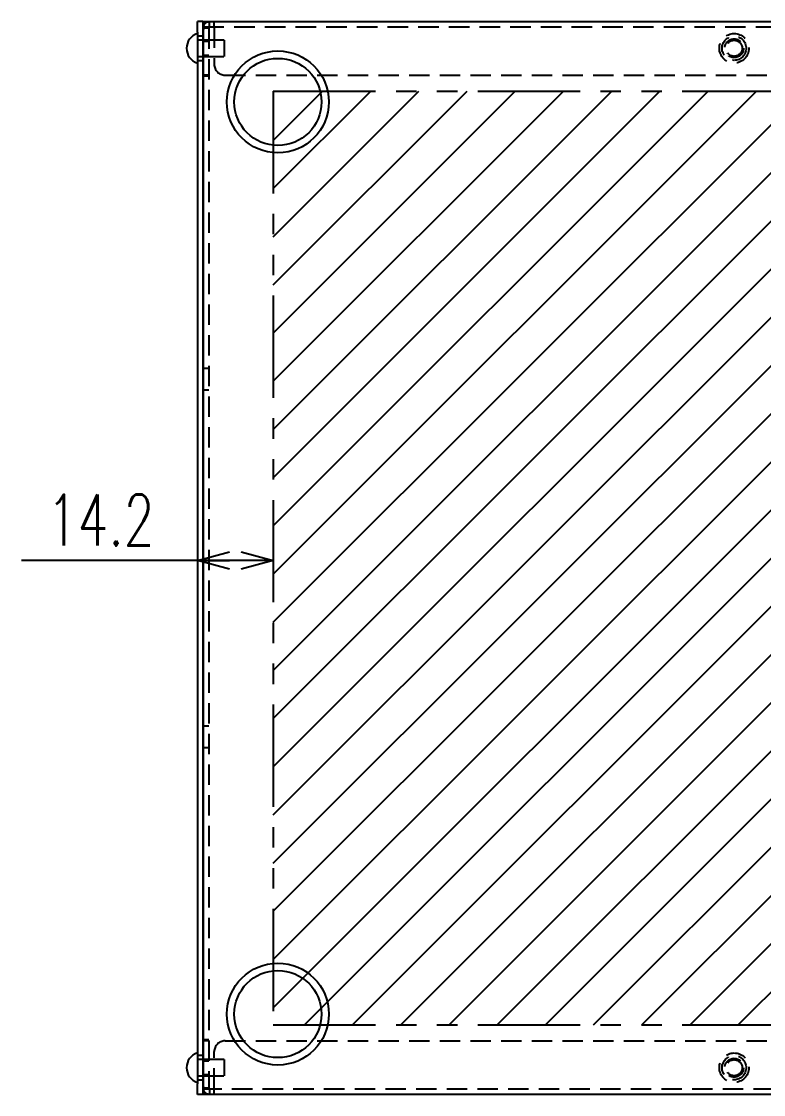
# Model space of a CAD drawing. Extents: x 95 to 340, y 40 to 279.
# Drawn here: x 100.2 to 146.3, y 47.5 to 114.2 of the extents above; entities that cross this region are included whole.
import ezdxf

# ---------------------------------------------------------------- set-up
doc = ezdxf.new("R2010")
doc.units = 0
doc.linetypes.add('HIDDEN', pattern=[1.905, 1.27, -0.635])
doc.linetypes.add('PHANTOM', pattern=[12.7, 6.35, -1.27, 1.27, -1.27, 1.27, -1.27])
doc.layers.get('0').update_dxf_attribs({"linetype": 'CONTINUOUS'})
doc.layers.add('記入事項', color=7, linetype='CONTINUOUS')
doc.styles.add('SLDTEXTSTYLE0', font='TXT', dxfattribs={"width": 0.7, "bigfont": 'bigfont'})
doc.dimstyles.get("Standard").update_dxf_attribs({"dimtxt": 2.5, "dimasz": 2.5, "dimexe": 1.25, "dimexo": 0.625, "dimtad": 1, "dimcen": 2.5, "dimazin": 3, "dimtfac": 1, "dimtmove": 0, "dimatfit": 3})

# ---------------------------------------------------------------- blocks, each defined once
blk = doc.blocks.new('*X39')
at = {"color": 0}
for p, q in [((115.808, 52.946), (172.745, 109.883)), ((115.808, 55.94), (169.752, 109.883)), ((115.808, 58.933), (166.758, 109.883)), ((115.808, 61.926), (163.765, 109.883)), ((115.808, 64.92), (160.771, 109.883)), ((115.808, 67.913), (157.778, 109.883)), ((115.808, 70.907), (154.785, 109.883)), ((115.808, 73.9), (151.791, 109.883)), ((115.808, 76.894), (148.798, 109.883)), ((115.808, 79.887), (145.804, 109.883)), ((115.808, 82.88), (142.811, 109.883)), ((115.808, 85.874), (139.817, 109.883)), ((115.808, 88.867), (136.824, 109.883)), ((115.808, 91.861), (133.831, 109.883)), ((115.808, 94.854), (130.837, 109.883)), ((115.808, 97.848), (127.844, 109.883)), ((115.808, 100.841), (124.85, 109.883)), ((115.808, 103.834), (121.857, 109.883)), ((115.808, 106.828), (118.864, 109.883)), ((115.808, 109.821), (115.87, 109.883)), ((117.738, 51.883), (173.041, 107.186)), ((120.732, 51.883), (173.041, 104.193)), ((123.725, 51.883), (173.041, 101.199)), ((126.719, 51.883), (173.041, 98.206)), ((129.712, 51.883), (173.041, 95.212)), ((132.706, 51.883), (173.041, 92.219)), ((135.699, 51.883), (173.041, 89.226)), ((138.692, 51.883), (173.041, 86.232)), ((141.686, 51.883), (173.041, 83.239)), ((144.679, 51.883), (173.041, 80.245)), ((147.673, 51.883), (173.041, 77.252)), ((150.666, 51.883), (173.041, 74.259)), ((153.66, 51.883), (173.041, 71.265)), ((156.653, 51.883), (173.041, 68.272)), ((159.646, 51.883), (173.041, 65.278)), ((162.64, 51.883), (173.041, 62.285)), ((165.633, 51.883), (173.041, 59.291)), ((168.627, 51.883), (173.041, 56.298)), ((171.62, 51.883), (173.041, 53.305))]:
    blk.add_line(p, q, dxfattribs=at)
blk = doc.blocks.new('_OPEN30')
at = {"color": 0, "linetype": 'BYBLOCK'}
for p, q in [((-1, 0.267949), (0, 0)), ((0, 0), (-1, -0.267949)), ((0, 0), (-1, 0))]:
    blk.add_line(p, q, dxfattribs=at)
blk = doc.blocks.new('*U43')
at = {"layer": '記入事項', "style": 'SLDTEXTSTYLE0', "width": 0.7}
blk.add_text('14.2', height=3.175, dxfattribs=at).set_placement((101.755, 81.65))
blk = doc.blocks.new('*D20')
at = {"layer": '記入事項'}
for p, q in [((111.091, 80.732), (100.168, 80.732)), ((115.808, 80.732), (111.091, 80.732))]:
    blk.add_line(p, q, dxfattribs=at)
blk.add_blockref('*U43', (0, 0))
at = {"layer": '記入事項', "xscale": 2, "yscale": 2, "rotation": 180}
blk.add_blockref('_OPEN30', (111.091, 80.732, 0.033), dxfattribs=at)
at = {"layer": '記入事項', "xscale": 2, "yscale": 2}
blk.add_blockref('_OPEN30', (115.808, 80.732, 0.033), dxfattribs=at)

msp = doc.modelspace()

# ---------------------------------------------------------------- linework, layer by layer
at = {"color": 7, "linetype": 'CONTINUOUS'}
for p, q in [((111.425, 114.217), (111.091, 114.217)), ((111.091, 113.55), (111.091, 114.217)), ((111.425, 114.217), (111.425, 113.55)), ((111.425, 114.217), (111.458, 114.217)), ((111.458, 114.217), (111.475, 114.217)), ((111.475, 114.217), (177.375, 114.217)), ((111.475, 114.217), (111.475, 113.85)), ((111.091, 113.55), (111.091, 48.217)), ((111.425, 113.55), (111.425, 48.217)), ((111.475, 113.813), (111.475, 113.85)), ((111.741, 113.813), (111.475, 113.813)), ((111.475, 113.779), (111.475, 113.813)), ((111.475, 47.987), (111.475, 113.779)), ((111.841, 113.813), (111.741, 113.813)), ((111.475, 113.05), (111.425, 113.05)), ((111.425, 112.05), (111.475, 112.05)), ((111.475, 49.717), (111.425, 49.717)), ((111.425, 48.717), (111.475, 48.717)), ((111.091, 47.55), (111.091, 48.217)), ((111.425, 48.217), (111.425, 47.55)), ((111.425, 47.55), (111.091, 47.55)), ((111.458, 47.55), (111.425, 47.55)), ((111.475, 47.55), (111.458, 47.55)), ((111.475, 47.987), (111.475, 47.954)), ((111.475, 47.917), (111.475, 47.954)), ((111.741, 47.954), (111.475, 47.954)), ((111.475, 47.917), (111.475, 47.55)), ((177.375, 47.55), (111.475, 47.55)), ((111.841, 47.954), (111.741, 47.954))]:
    msp.add_line(p, q, dxfattribs=at)
at = {"color": 7, "linetype": 'HIDDEN'}
for p, q in [((111.841, 113.883), (111.841, 114.217)), ((112.141, 113.883), (112.141, 114.217)), ((111.475, 113.883), (177.375, 113.883)), ((111.808, 113.779), (111.808, 113.85)), ((111.808, 113.779), (111.808, 47.987)), ((112.141, 113.85), (112.141, 113.883)), ((112.141, 113.85), (112.141, 111.55)), ((111.425, 113.3), (111.091, 113.3)), ((111.425, 113.05), (111.091, 113.05)), ((112.758, 113.05), (111.475, 113.05)), ((111.808, 112.967), (111.475, 112.967)), ((112.758, 113.05), (112.758, 112.803)), ((112.758, 112.803), (112.758, 112.05)), ((111.091, 112.05), (111.425, 112.05)), ((111.475, 112.133), (111.808, 112.133)), ((111.475, 112.05), (112.758, 112.05)), ((111.091, 111.8), (111.425, 111.8)), ((111.808, 110.883), (111.475, 110.883)), ((111.808, 110.813), (111.475, 110.813)), ((112.808, 110.883), (176.041, 110.883)), ((111.808, 92.661), (111.475, 92.661)), ((111.475, 91.328), (111.808, 91.328)), ((111.808, 70.439), (111.475, 70.439)), ((111.475, 69.105), (111.808, 69.105)), ((111.808, 50.954), (111.475, 50.954)), ((111.808, 50.883), (111.475, 50.883)), ((112.808, 50.883), (176.041, 50.883)), ((112.141, 47.917), (112.141, 50.217)), ((111.425, 49.967), (111.091, 49.967)), ((111.425, 49.717), (111.091, 49.717)), ((112.758, 49.717), (111.475, 49.717)), ((111.808, 49.633), (111.475, 49.633)), ((112.758, 49.717), (112.758, 49.217)), ((111.091, 48.717), (111.425, 48.717)), ((111.475, 48.8), (111.808, 48.8)), ((111.475, 48.717), (112.758, 48.717)), ((112.758, 49.217), (112.758, 48.717)), ((111.091, 48.467), (111.425, 48.467)), ((177.375, 47.883), (111.475, 47.883)), ((111.808, 47.987), (111.808, 47.917)), ((111.841, 47.883), (111.841, 47.55)), ((112.141, 47.883), (112.141, 47.917)), ((112.141, 47.55), (112.141, 47.883))]:
    msp.add_line(p, q, dxfattribs=at)
at = {"color": 7}
for points in [[(111.475, 113.85, 0), (111.475, 113.853, 0), (111.475, 113.855, 0), (111.476, 113.858, 0), (111.476, 113.86, 0), (111.476, 113.863, 0), (111.476, 113.865, 0), (111.477, 113.868, 0), (111.477, 113.871, 0), (111.477, 113.873, 0), (111.478, 113.876, 0), (111.478, 113.878, 0), (111.478, 113.881, 0), (111.479, 113.883, 0), (111.479, 113.886, 0), (111.479, 113.889, 0), (111.48, 113.891, 0), (111.48, 113.894, 0), (111.48, 113.896, 0), (111.481, 113.899, 0), (111.481, 113.901, 0), (111.482, 113.904, 0), (111.482, 113.907, 0), (111.482, 113.909, 0), (111.483, 113.912, 0), (111.483, 113.914, 0), (111.484, 113.917, 0), (111.484, 113.919, 0), (111.484, 113.922, 0), (111.485, 113.924, 0), (111.485, 113.927, 0), (111.486, 113.929, 0), (111.486, 113.932, 0), (111.487, 113.934, 0), (111.487, 113.937, 0), (111.488, 113.939, 0), (111.488, 113.942, 0), (111.489, 113.944, 0), (111.49, 113.947, 0), (111.49, 113.949, 0), (111.491, 113.952, 0), (111.491, 113.954, 0), (111.492, 113.957, 0), (111.493, 113.959, 0), (111.493, 113.962, 0), (111.494, 113.964, 0), (111.495, 113.967, 0), (111.495, 113.969, 0), (111.496, 113.972, 0), (111.497, 113.974, 0), (111.498, 113.976, 0), (111.499, 113.979, 0), (111.499, 113.981, 0), (111.5, 113.984, 0), (111.501, 113.986, 0), (111.502, 113.988, 0), (111.503, 113.991, 0), (111.504, 113.993, 0), (111.505, 113.996, 0), (111.506, 113.998, 0), (111.507, 114, 0), (111.508, 114.003, 0), (111.509, 114.005, 0), (111.51, 114.007, 0), (111.511, 114.01, 0), (111.512, 114.012, 0), (111.513, 114.014, 0), (111.514, 114.017, 0), (111.515, 114.019, 0), (111.516, 114.021, 0), (111.518, 114.023, 0), (111.519, 114.026, 0), (111.52, 114.028, 0), (111.521, 114.03, 0), (111.523, 114.032, 0), (111.524, 114.035, 0), (111.525, 114.037, 0), (111.527, 114.039, 0), (111.528, 114.041, 0), (111.529, 114.043, 0), (111.531, 114.046, 0), (111.532, 114.048, 0), (111.533, 114.05, 0), (111.535, 114.052, 0), (111.536, 114.054, 0), (111.538, 114.056, 0), (111.539, 114.059, 0), (111.541, 114.061, 0), (111.542, 114.063, 0), (111.544, 114.065, 0), (111.545, 114.067, 0), (111.547, 114.069, 0), (111.549, 114.071, 0), (111.55, 114.073, 0), (111.552, 114.075, 0), (111.553, 114.077, 0), (111.555, 114.079, 0), (111.557, 114.081, 0), (111.558, 114.083, 0), (111.56, 114.085, 0), (111.562, 114.087, 0), (111.563, 114.089, 0), (111.565, 114.091, 0), (111.567, 114.093, 0), (111.569, 114.095, 0), (111.57, 114.097, 0), (111.572, 114.099, 0), (111.574, 114.101, 0), (111.576, 114.103, 0), (111.577, 114.105, 0), (111.579, 114.106, 0), (111.581, 114.108, 0), (111.583, 114.11, 0), (111.585, 114.112, 0), (111.587, 114.114, 0), (111.589, 114.116, 0), (111.591, 114.117, 0), (111.592, 114.119, 0), (111.594, 114.121, 0), (111.596, 114.123, 0), (111.598, 114.124, 0), (111.6, 114.126, 0), (111.602, 114.128, 0), (111.604, 114.13, 0), (111.606, 114.131, 0), (111.608, 114.133, 0), (111.61, 114.135, 0), (111.612, 114.136, 0), (111.614, 114.138, 0), (111.616, 114.14, 0), (111.618, 114.141, 0), (111.62, 114.143, 0), (111.622, 114.144, 0), (111.624, 114.146, 0), (111.626, 114.147, 0), (111.629, 114.149, 0), (111.631, 114.151, 0), (111.633, 114.152, 0), (111.635, 114.153, 0), (111.637, 114.155, 0), (111.639, 114.156, 0), (111.641, 114.158, 0), (111.644, 114.159, 0), (111.646, 114.161, 0), (111.648, 114.162, 0), (111.65, 114.163, 0), (111.652, 114.165, 0), (111.654, 114.166, 0), (111.657, 114.167, 0), (111.659, 114.169, 0), (111.661, 114.17, 0), (111.663, 114.171, 0), (111.666, 114.172, 0), (111.668, 114.174, 0), (111.67, 114.175, 0), (111.672, 114.176, 0), (111.675, 114.177, 0), (111.677, 114.178, 0), (111.679, 114.179, 0), (111.682, 114.18, 0), (111.684, 114.182, 0), (111.686, 114.183, 0), (111.689, 114.184, 0), (111.691, 114.185, 0), (111.693, 114.186, 0), (111.696, 114.187, 0), (111.698, 114.188, 0), (111.7, 114.188, 0), (111.703, 114.189, 0), (111.705, 114.19, 0), (111.708, 114.191, 0), (111.71, 114.192, 0), (111.712, 114.193, 0), (111.715, 114.194, 0), (111.717, 114.194, 0), (111.72, 114.195, 0), (111.722, 114.196, 0), (111.725, 114.197, 0), (111.727, 114.197, 0), (111.729, 114.198, 0), (111.732, 114.199, 0), (111.734, 114.199, 0), (111.737, 114.2, 0), (111.739, 114.201, 0), (111.742, 114.201, 0), (111.744, 114.202, 0), (111.747, 114.202, 0), (111.749, 114.203, 0), (111.752, 114.203, 0), (111.754, 114.204, 0), (111.757, 114.204, 0), (111.759, 114.205, 0), (111.762, 114.205, 0), (111.764, 114.206, 0), (111.767, 114.206, 0), (111.769, 114.207, 0), (111.772, 114.207, 0), (111.775, 114.208, 0), (111.777, 114.208, 0), (111.78, 114.209, 0), (111.782, 114.209, 0), (111.785, 114.209, 0), (111.787, 114.21, 0), (111.79, 114.21, 0), (111.792, 114.211, 0), (111.795, 114.211, 0), (111.798, 114.211, 0), (111.8, 114.212, 0), (111.803, 114.212, 0), (111.805, 114.212, 0), (111.808, 114.213, 0), (111.81, 114.213, 0), (111.813, 114.213, 0), (111.816, 114.214, 0), (111.818, 114.214, 0), (111.821, 114.214, 0), (111.823, 114.215, 0), (111.826, 114.215, 0), (111.828, 114.215, 0), (111.831, 114.215, 0), (111.834, 114.216, 0), (111.836, 114.216, 0), (111.839, 114.216, 0), (111.841, 114.217, 0)], [(111.841, 113.813, 0), (111.839, 113.812, 0), (111.836, 113.812, 0), (111.834, 113.812, 0), (111.831, 113.812, 0), (111.828, 113.812, 0), (111.826, 113.812, 0), (111.823, 113.812, 0), (111.821, 113.811, 0), (111.818, 113.811, 0), (111.816, 113.811, 0), (111.813, 113.811, 0), (111.81, 113.811, 0), (111.808, 113.811, 0), (111.805, 113.81, 0), (111.803, 113.81, 0), (111.8, 113.81, 0), (111.798, 113.81, 0), (111.795, 113.81, 0), (111.792, 113.81, 0), (111.79, 113.81, 0), (111.787, 113.809, 0), (111.785, 113.809, 0), (111.782, 113.809, 0), (111.78, 113.809, 0), (111.777, 113.809, 0), (111.775, 113.809, 0), (111.772, 113.809, 0), (111.769, 113.808, 0), (111.767, 113.808, 0), (111.764, 113.808, 0), (111.762, 113.808, 0), (111.759, 113.808, 0), (111.757, 113.808, 0), (111.754, 113.807, 0), (111.752, 113.807, 0), (111.749, 113.807, 0), (111.747, 113.807, 0), (111.744, 113.807, 0), (111.742, 113.807, 0), (111.739, 113.807, 0), (111.737, 113.806, 0), (111.734, 113.806, 0), (111.732, 113.806, 0), (111.729, 113.806, 0), (111.727, 113.806, 0), (111.725, 113.806, 0), (111.722, 113.806, 0), (111.72, 113.805, 0), (111.717, 113.805, 0), (111.715, 113.805, 0), (111.712, 113.805, 0), (111.71, 113.805, 0), (111.708, 113.805, 0), (111.705, 113.804, 0), (111.703, 113.804, 0), (111.7, 113.804, 0), (111.698, 113.804, 0), (111.696, 113.804, 0), (111.693, 113.804, 0), (111.691, 113.804, 0), (111.689, 113.803, 0), (111.686, 113.803, 0), (111.684, 113.803, 0), (111.682, 113.803, 0), (111.679, 113.803, 0), (111.677, 113.803, 0), (111.675, 113.803, 0), (111.672, 113.802, 0), (111.67, 113.802, 0), (111.668, 113.802, 0), (111.666, 113.802, 0), (111.663, 113.802, 0), (111.661, 113.802, 0), (111.659, 113.801, 0), (111.657, 113.801, 0), (111.654, 113.801, 0), (111.652, 113.801, 0), (111.65, 113.801, 0), (111.648, 113.801, 0), (111.646, 113.801, 0), (111.644, 113.8, 0), (111.641, 113.8, 0), (111.639, 113.8, 0), (111.637, 113.8, 0), (111.635, 113.8, 0), (111.633, 113.8, 0), (111.631, 113.8, 0), (111.629, 113.799, 0), (111.626, 113.799, 0), (111.624, 113.799, 0), (111.622, 113.799, 0), (111.62, 113.799, 0), (111.618, 113.799, 0), (111.616, 113.799, 0), (111.614, 113.798, 0), (111.612, 113.798, 0), (111.61, 113.798, 0), (111.608, 113.798, 0), (111.606, 113.798, 0), (111.604, 113.798, 0), (111.602, 113.797, 0), (111.6, 113.797, 0), (111.598, 113.797, 0), (111.596, 113.797, 0), (111.594, 113.797, 0), (111.592, 113.797, 0), (111.591, 113.797, 0), (111.589, 113.796, 0), (111.587, 113.796, 0), (111.585, 113.796, 0), (111.583, 113.796, 0), (111.581, 113.796, 0), (111.579, 113.796, 0), (111.577, 113.796, 0), (111.576, 113.795, 0), (111.574, 113.795, 0), (111.572, 113.795, 0), (111.57, 113.795, 0), (111.569, 113.795, 0), (111.567, 113.795, 0), (111.565, 113.794, 0), (111.563, 113.794, 0), (111.562, 113.794, 0), (111.56, 113.794, 0), (111.558, 113.794, 0), (111.557, 113.794, 0), (111.555, 113.794, 0), (111.553, 113.793, 0), (111.552, 113.793, 0), (111.55, 113.793, 0), (111.549, 113.793, 0), (111.547, 113.793, 0), (111.545, 113.793, 0), (111.544, 113.793, 0), (111.542, 113.792, 0), (111.541, 113.792, 0), (111.539, 113.792, 0), (111.538, 113.792, 0), (111.536, 113.792, 0), (111.535, 113.792, 0), (111.533, 113.791, 0), (111.532, 113.791, 0), (111.531, 113.791, 0), (111.529, 113.791, 0), (111.528, 113.791, 0), (111.527, 113.791, 0), (111.525, 113.791, 0), (111.524, 113.79, 0), (111.523, 113.79, 0), (111.521, 113.79, 0), (111.52, 113.79, 0), (111.519, 113.79, 0), (111.518, 113.79, 0), (111.516, 113.79, 0), (111.515, 113.789, 0), (111.514, 113.789, 0), (111.513, 113.789, 0), (111.512, 113.789, 0), (111.511, 113.789, 0), (111.51, 113.789, 0), (111.509, 113.788, 0), (111.508, 113.788, 0), (111.507, 113.788, 0), (111.506, 113.788, 0), (111.505, 113.788, 0), (111.504, 113.788, 0), (111.503, 113.788, 0), (111.502, 113.787, 0), (111.501, 113.787, 0), (111.5, 113.787, 0), (111.499, 113.787, 0), (111.499, 113.787, 0), (111.498, 113.787, 0), (111.497, 113.787, 0), (111.496, 113.786, 0), (111.495, 113.786, 0), (111.495, 113.786, 0), (111.494, 113.786, 0), (111.493, 113.786, 0), (111.493, 113.786, 0), (111.492, 113.786, 0), (111.491, 113.785, 0), (111.491, 113.785, 0), (111.49, 113.785, 0), (111.49, 113.785, 0), (111.489, 113.785, 0), (111.488, 113.785, 0), (111.488, 113.784, 0), (111.487, 113.784, 0), (111.487, 113.784, 0), (111.486, 113.784, 0), (111.486, 113.784, 0), (111.485, 113.784, 0), (111.485, 113.784, 0), (111.484, 113.783, 0), (111.484, 113.783, 0), (111.484, 113.783, 0), (111.483, 113.783, 0), (111.483, 113.783, 0), (111.482, 113.783, 0), (111.482, 113.783, 0), (111.482, 113.782, 0), (111.481, 113.782, 0), (111.481, 113.782, 0), (111.48, 113.782, 0), (111.48, 113.782, 0), (111.48, 113.782, 0), (111.479, 113.781, 0), (111.479, 113.781, 0), (111.479, 113.781, 0), (111.478, 113.781, 0), (111.478, 113.781, 0), (111.478, 113.781, 0), (111.477, 113.781, 0), (111.477, 113.78, 0), (111.477, 113.78, 0), (111.476, 113.78, 0), (111.476, 113.78, 0), (111.476, 113.78, 0), (111.476, 113.78, 0), (111.475, 113.78, 0), (111.475, 113.779, 0), (111.475, 113.779, 0)], [(111.808, 113.85, 0), (111.808, 113.85, 0), (111.808, 113.85, 0), (111.808, 113.851, 0), (111.808, 113.851, 0), (111.808, 113.851, 0), (111.808, 113.851, 0), (111.808, 113.852, 0), (111.808, 113.852, 0), (111.808, 113.852, 0), (111.808, 113.852, 0), (111.808, 113.853, 0), (111.808, 113.853, 0), (111.808, 113.853, 0), (111.808, 113.853, 0), (111.808, 113.853, 0), (111.808, 113.854, 0), (111.809, 113.854, 0), (111.809, 113.854, 0), (111.809, 113.854, 0), (111.809, 113.855, 0), (111.809, 113.855, 0), (111.809, 113.855, 0), (111.809, 113.855, 0), (111.809, 113.856, 0), (111.809, 113.856, 0), (111.809, 113.856, 0), (111.809, 113.856, 0), (111.809, 113.856, 0), (111.809, 113.857, 0), (111.809, 113.857, 0), (111.809, 113.857, 0), (111.809, 113.857, 0), (111.809, 113.858, 0), (111.809, 113.858, 0), (111.809, 113.858, 0), (111.809, 113.858, 0), (111.809, 113.859, 0), (111.809, 113.859, 0), (111.809, 113.859, 0), (111.809, 113.859, 0), (111.81, 113.859, 0), (111.81, 113.86, 0), (111.81, 113.86, 0), (111.81, 113.86, 0), (111.81, 113.86, 0), (111.81, 113.861, 0), (111.81, 113.861, 0), (111.81, 113.861, 0), (111.81, 113.861, 0), (111.81, 113.861, 0), (111.81, 113.862, 0), (111.81, 113.862, 0), (111.81, 113.862, 0), (111.81, 113.862, 0), (111.81, 113.863, 0), (111.811, 113.863, 0), (111.811, 113.863, 0), (111.811, 113.863, 0), (111.811, 113.863, 0), (111.811, 113.864, 0), (111.811, 113.864, 0), (111.811, 113.864, 0), (111.811, 113.864, 0), (111.811, 113.864, 0), (111.811, 113.865, 0), (111.812, 113.865, 0), (111.812, 113.865, 0), (111.812, 113.865, 0), (111.812, 113.865, 0), (111.812, 113.866, 0), (111.812, 113.866, 0), (111.812, 113.866, 0), (111.812, 113.866, 0), (111.812, 113.867, 0), (111.812, 113.867, 0), (111.813, 113.867, 0), (111.813, 113.867, 0), (111.813, 113.867, 0), (111.813, 113.868, 0), (111.813, 113.868, 0), (111.813, 113.868, 0), (111.813, 113.868, 0), (111.813, 113.868, 0), (111.814, 113.869, 0), (111.814, 113.869, 0), (111.814, 113.869, 0), (111.814, 113.869, 0), (111.814, 113.869, 0), (111.814, 113.869, 0), (111.814, 113.87, 0), (111.815, 113.87, 0), (111.815, 113.87, 0), (111.815, 113.87, 0), (111.815, 113.87, 0), (111.815, 113.871, 0), (111.815, 113.871, 0), (111.815, 113.871, 0), (111.816, 113.871, 0), (111.816, 113.871, 0), (111.816, 113.872, 0), (111.816, 113.872, 0), (111.816, 113.872, 0), (111.816, 113.872, 0), (111.817, 113.872, 0), (111.817, 113.872, 0), (111.817, 113.873, 0), (111.817, 113.873, 0), (111.817, 113.873, 0), (111.817, 113.873, 0), (111.818, 113.873, 0), (111.818, 113.873, 0), (111.818, 113.874, 0), (111.818, 113.874, 0), (111.818, 113.874, 0), (111.818, 113.874, 0), (111.819, 113.874, 0), (111.819, 113.874, 0), (111.819, 113.875, 0), (111.819, 113.875, 0), (111.819, 113.875, 0), (111.819, 113.875, 0), (111.82, 113.875, 0), (111.82, 113.875, 0), (111.82, 113.876, 0), (111.82, 113.876, 0), (111.82, 113.876, 0), (111.821, 113.876, 0), (111.821, 113.876, 0), (111.821, 113.876, 0), (111.821, 113.876, 0), (111.821, 113.877, 0), (111.821, 113.877, 0), (111.822, 113.877, 0), (111.822, 113.877, 0), (111.822, 113.877, 0), (111.822, 113.877, 0), (111.822, 113.877, 0), (111.823, 113.878, 0), (111.823, 113.878, 0), (111.823, 113.878, 0), (111.823, 113.878, 0), (111.823, 113.878, 0), (111.824, 113.878, 0), (111.824, 113.878, 0), (111.824, 113.878, 0), (111.824, 113.879, 0), (111.824, 113.879, 0), (111.825, 113.879, 0), (111.825, 113.879, 0), (111.825, 113.879, 0), (111.825, 113.879, 0), (111.825, 113.879, 0), (111.826, 113.879, 0), (111.826, 113.879, 0), (111.826, 113.88, 0), (111.826, 113.88, 0), (111.826, 113.88, 0), (111.827, 113.88, 0), (111.827, 113.88, 0), (111.827, 113.88, 0), (111.827, 113.88, 0), (111.827, 113.88, 0), (111.828, 113.88, 0), (111.828, 113.88, 0), (111.828, 113.881, 0), (111.828, 113.881, 0), (111.829, 113.881, 0), (111.829, 113.881, 0), (111.829, 113.881, 0), (111.829, 113.881, 0), (111.829, 113.881, 0), (111.83, 113.881, 0), (111.83, 113.881, 0), (111.83, 113.881, 0), (111.83, 113.881, 0), (111.831, 113.881, 0), (111.831, 113.881, 0), (111.831, 113.882, 0), (111.831, 113.882, 0), (111.831, 113.882, 0), (111.832, 113.882, 0), (111.832, 113.882, 0), (111.832, 113.882, 0), (111.832, 113.882, 0), (111.833, 113.882, 0), (111.833, 113.882, 0), (111.833, 113.882, 0), (111.833, 113.882, 0), (111.833, 113.882, 0), (111.834, 113.882, 0), (111.834, 113.882, 0), (111.834, 113.882, 0), (111.834, 113.882, 0), (111.835, 113.882, 0), (111.835, 113.882, 0), (111.835, 113.882, 0), (111.835, 113.882, 0), (111.836, 113.883, 0), (111.836, 113.883, 0), (111.836, 113.883, 0), (111.836, 113.883, 0), (111.836, 113.883, 0), (111.837, 113.883, 0), (111.837, 113.883, 0), (111.837, 113.883, 0), (111.837, 113.883, 0), (111.838, 113.883, 0), (111.838, 113.883, 0), (111.838, 113.883, 0), (111.838, 113.883, 0), (111.839, 113.883, 0), (111.839, 113.883, 0), (111.839, 113.883, 0), (111.839, 113.883, 0), (111.839, 113.883, 0), (111.84, 113.883, 0), (111.84, 113.883, 0), (111.84, 113.883, 0), (111.84, 113.883, 0), (111.841, 113.883, 0), (111.841, 113.883, 0), (111.841, 113.883, 0), (111.841, 113.883, 0)], [(111.475, 47.987, 0), (111.475, 47.987, 0), (111.475, 47.987, 0), (111.476, 47.987, 0), (111.476, 47.987, 0), (111.476, 47.987, 0), (111.476, 47.986, 0), (111.477, 47.986, 0), (111.477, 47.986, 0), (111.477, 47.986, 0), (111.478, 47.986, 0), (111.478, 47.986, 0), (111.478, 47.986, 0), (111.479, 47.985, 0), (111.479, 47.985, 0), (111.479, 47.985, 0), (111.48, 47.985, 0), (111.48, 47.985, 0), (111.48, 47.985, 0), (111.481, 47.984, 0), (111.481, 47.984, 0), (111.482, 47.984, 0), (111.482, 47.984, 0), (111.482, 47.984, 0), (111.483, 47.984, 0), (111.483, 47.984, 0), (111.484, 47.983, 0), (111.484, 47.983, 0), (111.484, 47.983, 0), (111.485, 47.983, 0), (111.485, 47.983, 0), (111.486, 47.983, 0), (111.486, 47.983, 0), (111.487, 47.982, 0), (111.487, 47.982, 0), (111.488, 47.982, 0), (111.488, 47.982, 0), (111.489, 47.982, 0), (111.49, 47.982, 0), (111.49, 47.981, 0), (111.491, 47.981, 0), (111.491, 47.981, 0), (111.492, 47.981, 0), (111.493, 47.981, 0), (111.493, 47.981, 0), (111.494, 47.981, 0), (111.495, 47.98, 0), (111.495, 47.98, 0), (111.496, 47.98, 0), (111.497, 47.98, 0), (111.498, 47.98, 0), (111.499, 47.98, 0), (111.499, 47.98, 0), (111.5, 47.979, 0), (111.501, 47.979, 0), (111.502, 47.979, 0), (111.503, 47.979, 0), (111.504, 47.979, 0), (111.505, 47.979, 0), (111.506, 47.978, 0), (111.507, 47.978, 0), (111.508, 47.978, 0), (111.509, 47.978, 0), (111.51, 47.978, 0), (111.511, 47.978, 0), (111.512, 47.978, 0), (111.513, 47.977, 0), (111.514, 47.977, 0), (111.515, 47.977, 0), (111.516, 47.977, 0), (111.518, 47.977, 0), (111.519, 47.977, 0), (111.52, 47.977, 0), (111.521, 47.976, 0), (111.523, 47.976, 0), (111.524, 47.976, 0), (111.525, 47.976, 0), (111.527, 47.976, 0), (111.528, 47.976, 0), (111.529, 47.975, 0), (111.531, 47.975, 0), (111.532, 47.975, 0), (111.533, 47.975, 0), (111.535, 47.975, 0), (111.536, 47.975, 0), (111.538, 47.975, 0), (111.539, 47.974, 0), (111.541, 47.974, 0), (111.542, 47.974, 0), (111.544, 47.974, 0), (111.545, 47.974, 0), (111.547, 47.974, 0), (111.549, 47.974, 0), (111.55, 47.973, 0), (111.552, 47.973, 0), (111.553, 47.973, 0), (111.555, 47.973, 0), (111.557, 47.973, 0), (111.558, 47.973, 0), (111.56, 47.972, 0), (111.562, 47.972, 0), (111.563, 47.972, 0), (111.565, 47.972, 0), (111.567, 47.972, 0), (111.569, 47.972, 0), (111.57, 47.972, 0), (111.572, 47.971, 0), (111.574, 47.971, 0), (111.576, 47.971, 0), (111.577, 47.971, 0), (111.579, 47.971, 0), (111.581, 47.971, 0), (111.583, 47.971, 0), (111.585, 47.97, 0), (111.587, 47.97, 0), (111.589, 47.97, 0), (111.591, 47.97, 0), (111.592, 47.97, 0), (111.594, 47.97, 0), (111.596, 47.969, 0), (111.598, 47.969, 0), (111.6, 47.969, 0), (111.602, 47.969, 0), (111.604, 47.969, 0), (111.606, 47.969, 0), (111.608, 47.969, 0), (111.61, 47.968, 0), (111.612, 47.968, 0), (111.614, 47.968, 0), (111.616, 47.968, 0), (111.618, 47.968, 0), (111.62, 47.968, 0), (111.622, 47.968, 0), (111.624, 47.967, 0), (111.626, 47.967, 0), (111.629, 47.967, 0), (111.631, 47.967, 0), (111.633, 47.967, 0), (111.635, 47.967, 0), (111.637, 47.967, 0), (111.639, 47.966, 0), (111.641, 47.966, 0), (111.644, 47.966, 0), (111.646, 47.966, 0), (111.648, 47.966, 0), (111.65, 47.966, 0), (111.652, 47.965, 0), (111.654, 47.965, 0), (111.657, 47.965, 0), (111.659, 47.965, 0), (111.661, 47.965, 0), (111.663, 47.965, 0), (111.666, 47.965, 0), (111.668, 47.964, 0), (111.67, 47.964, 0), (111.672, 47.964, 0), (111.675, 47.964, 0), (111.677, 47.964, 0), (111.679, 47.964, 0), (111.682, 47.964, 0), (111.684, 47.963, 0), (111.686, 47.963, 0), (111.689, 47.963, 0), (111.691, 47.963, 0), (111.693, 47.963, 0), (111.696, 47.963, 0), (111.698, 47.962, 0), (111.7, 47.962, 0), (111.703, 47.962, 0), (111.705, 47.962, 0), (111.708, 47.962, 0), (111.71, 47.962, 0), (111.712, 47.962, 0), (111.715, 47.962, 0), (111.717, 47.961, 0), (111.72, 47.961, 0), (111.722, 47.961, 0), (111.725, 47.961, 0), (111.727, 47.961, 0), (111.729, 47.961, 0), (111.732, 47.96, 0), (111.734, 47.96, 0), (111.737, 47.96, 0), (111.739, 47.96, 0), (111.742, 47.96, 0), (111.744, 47.96, 0), (111.747, 47.959, 0), (111.749, 47.959, 0), (111.752, 47.959, 0), (111.754, 47.959, 0), (111.757, 47.959, 0), (111.759, 47.959, 0), (111.762, 47.959, 0), (111.764, 47.959, 0), (111.767, 47.958, 0), (111.769, 47.958, 0), (111.772, 47.958, 0), (111.775, 47.958, 0), (111.777, 47.958, 0), (111.78, 47.958, 0), (111.782, 47.957, 0), (111.785, 47.957, 0), (111.787, 47.957, 0), (111.79, 47.957, 0), (111.792, 47.957, 0), (111.795, 47.957, 0), (111.798, 47.956, 0), (111.8, 47.956, 0), (111.803, 47.956, 0), (111.805, 47.956, 0), (111.808, 47.956, 0), (111.81, 47.956, 0), (111.813, 47.956, 0), (111.816, 47.956, 0), (111.818, 47.955, 0), (111.821, 47.955, 0), (111.823, 47.955, 0), (111.826, 47.955, 0), (111.828, 47.955, 0), (111.831, 47.955, 0), (111.834, 47.954, 0), (111.836, 47.954, 0), (111.839, 47.954, 0), (111.841, 47.954, 0)], [(111.841, 47.55, 0), (111.839, 47.55, 0), (111.836, 47.55, 0), (111.834, 47.551, 0), (111.831, 47.551, 0), (111.828, 47.551, 0), (111.826, 47.552, 0), (111.823, 47.552, 0), (111.821, 47.552, 0), (111.818, 47.553, 0), (111.816, 47.553, 0), (111.813, 47.553, 0), (111.81, 47.554, 0), (111.808, 47.554, 0), (111.805, 47.554, 0), (111.803, 47.555, 0), (111.8, 47.555, 0), (111.798, 47.555, 0), (111.795, 47.556, 0), (111.792, 47.556, 0), (111.79, 47.556, 0), (111.787, 47.557, 0), (111.785, 47.557, 0), (111.782, 47.558, 0), (111.78, 47.558, 0), (111.777, 47.558, 0), (111.775, 47.559, 0), (111.772, 47.559, 0), (111.769, 47.56, 0), (111.767, 47.56, 0), (111.764, 47.561, 0), (111.762, 47.561, 0), (111.759, 47.562, 0), (111.757, 47.562, 0), (111.754, 47.563, 0), (111.752, 47.563, 0), (111.749, 47.564, 0), (111.747, 47.564, 0), (111.744, 47.565, 0), (111.742, 47.565, 0), (111.739, 47.566, 0), (111.737, 47.567, 0), (111.734, 47.567, 0), (111.732, 47.568, 0), (111.729, 47.569, 0), (111.727, 47.569, 0), (111.725, 47.57, 0), (111.722, 47.571, 0), (111.72, 47.571, 0), (111.717, 47.572, 0), (111.715, 47.573, 0), (111.712, 47.574, 0), (111.71, 47.575, 0), (111.708, 47.575, 0), (111.705, 47.576, 0), (111.703, 47.577, 0), (111.7, 47.578, 0), (111.698, 47.579, 0), (111.696, 47.58, 0), (111.693, 47.581, 0), (111.691, 47.582, 0), (111.689, 47.583, 0), (111.686, 47.584, 0), (111.684, 47.585, 0), (111.682, 47.586, 0), (111.679, 47.587, 0), (111.677, 47.588, 0), (111.675, 47.589, 0), (111.672, 47.591, 0), (111.67, 47.592, 0), (111.668, 47.593, 0), (111.666, 47.594, 0), (111.663, 47.595, 0), (111.661, 47.597, 0), (111.659, 47.598, 0), (111.657, 47.599, 0), (111.654, 47.6, 0), (111.652, 47.602, 0), (111.65, 47.603, 0), (111.648, 47.605, 0), (111.646, 47.606, 0), (111.644, 47.607, 0), (111.641, 47.609, 0), (111.639, 47.61, 0), (111.637, 47.612, 0), (111.635, 47.613, 0), (111.633, 47.614, 0), (111.631, 47.616, 0), (111.629, 47.617, 0), (111.626, 47.619, 0), (111.624, 47.621, 0), (111.622, 47.622, 0), (111.62, 47.624, 0), (111.618, 47.625, 0), (111.616, 47.627, 0), (111.614, 47.629, 0), (111.612, 47.63, 0), (111.61, 47.632, 0), (111.608, 47.633, 0), (111.606, 47.635, 0), (111.604, 47.637, 0), (111.602, 47.639, 0), (111.6, 47.64, 0), (111.598, 47.642, 0), (111.596, 47.644, 0), (111.594, 47.646, 0), (111.592, 47.647, 0), (111.591, 47.649, 0), (111.589, 47.651, 0), (111.587, 47.653, 0), (111.585, 47.655, 0), (111.583, 47.656, 0), (111.581, 47.658, 0), (111.579, 47.66, 0), (111.577, 47.662, 0), (111.576, 47.664, 0), (111.574, 47.666, 0), (111.572, 47.668, 0), (111.57, 47.67, 0), (111.569, 47.672, 0), (111.567, 47.673, 0), (111.565, 47.675, 0), (111.563, 47.677, 0), (111.562, 47.679, 0), (111.56, 47.681, 0), (111.558, 47.683, 0), (111.557, 47.685, 0), (111.555, 47.687, 0), (111.553, 47.689, 0), (111.552, 47.691, 0), (111.55, 47.693, 0), (111.549, 47.696, 0), (111.547, 47.698, 0), (111.545, 47.7, 0), (111.544, 47.702, 0), (111.542, 47.704, 0), (111.541, 47.706, 0), (111.539, 47.708, 0), (111.538, 47.71, 0), (111.536, 47.712, 0), (111.535, 47.714, 0), (111.533, 47.717, 0), (111.532, 47.719, 0), (111.531, 47.721, 0), (111.529, 47.723, 0), (111.528, 47.725, 0), (111.527, 47.727, 0), (111.525, 47.73, 0), (111.524, 47.732, 0), (111.523, 47.734, 0), (111.521, 47.736, 0), (111.52, 47.739, 0), (111.519, 47.741, 0), (111.518, 47.743, 0), (111.516, 47.745, 0), (111.515, 47.748, 0), (111.514, 47.75, 0), (111.513, 47.752, 0), (111.512, 47.755, 0), (111.511, 47.757, 0), (111.51, 47.759, 0), (111.509, 47.762, 0), (111.508, 47.764, 0), (111.507, 47.766, 0), (111.506, 47.769, 0), (111.505, 47.771, 0), (111.504, 47.773, 0), (111.503, 47.776, 0), (111.502, 47.778, 0), (111.501, 47.781, 0), (111.5, 47.783, 0), (111.499, 47.785, 0), (111.499, 47.788, 0), (111.498, 47.79, 0), (111.497, 47.792, 0), (111.496, 47.795, 0), (111.495, 47.797, 0), (111.495, 47.8, 0), (111.494, 47.802, 0), (111.493, 47.805, 0), (111.493, 47.807, 0), (111.492, 47.81, 0), (111.491, 47.812, 0), (111.491, 47.815, 0), (111.49, 47.817, 0), (111.49, 47.82, 0), (111.489, 47.822, 0), (111.488, 47.825, 0), (111.488, 47.827, 0), (111.487, 47.83, 0), (111.487, 47.832, 0), (111.486, 47.835, 0), (111.486, 47.837, 0), (111.485, 47.84, 0), (111.485, 47.842, 0), (111.484, 47.845, 0), (111.484, 47.847, 0), (111.484, 47.85, 0), (111.483, 47.852, 0), (111.483, 47.855, 0), (111.482, 47.857, 0), (111.482, 47.86, 0), (111.482, 47.862, 0), (111.481, 47.865, 0), (111.481, 47.868, 0), (111.48, 47.87, 0), (111.48, 47.873, 0), (111.48, 47.875, 0), (111.479, 47.878, 0), (111.479, 47.88, 0), (111.479, 47.883, 0), (111.478, 47.886, 0), (111.478, 47.888, 0), (111.478, 47.891, 0), (111.477, 47.893, 0), (111.477, 47.896, 0), (111.477, 47.898, 0), (111.476, 47.901, 0), (111.476, 47.904, 0), (111.476, 47.906, 0), (111.476, 47.909, 0), (111.475, 47.911, 0), (111.475, 47.914, 0), (111.475, 47.917, 0)], [(111.841, 47.883, 0), (111.841, 47.883, 0), (111.841, 47.883, 0), (111.841, 47.883, 0), (111.84, 47.883, 0), (111.84, 47.883, 0), (111.84, 47.883, 0), (111.84, 47.883, 0), (111.839, 47.883, 0), (111.839, 47.883, 0), (111.839, 47.883, 0), (111.839, 47.884, 0), (111.839, 47.884, 0), (111.838, 47.884, 0), (111.838, 47.884, 0), (111.838, 47.884, 0), (111.838, 47.884, 0), (111.837, 47.884, 0), (111.837, 47.884, 0), (111.837, 47.884, 0), (111.837, 47.884, 0), (111.836, 47.884, 0), (111.836, 47.884, 0), (111.836, 47.884, 0), (111.836, 47.884, 0), (111.836, 47.884, 0), (111.835, 47.884, 0), (111.835, 47.884, 0), (111.835, 47.884, 0), (111.835, 47.884, 0), (111.834, 47.884, 0), (111.834, 47.884, 0), (111.834, 47.884, 0), (111.834, 47.884, 0), (111.833, 47.884, 0), (111.833, 47.885, 0), (111.833, 47.885, 0), (111.833, 47.885, 0), (111.833, 47.885, 0), (111.832, 47.885, 0), (111.832, 47.885, 0), (111.832, 47.885, 0), (111.832, 47.885, 0), (111.831, 47.885, 0), (111.831, 47.885, 0), (111.831, 47.885, 0), (111.831, 47.885, 0), (111.831, 47.885, 0), (111.83, 47.885, 0), (111.83, 47.885, 0), (111.83, 47.885, 0), (111.83, 47.885, 0), (111.829, 47.886, 0), (111.829, 47.886, 0), (111.829, 47.886, 0), (111.829, 47.886, 0), (111.829, 47.886, 0), (111.828, 47.886, 0), (111.828, 47.886, 0), (111.828, 47.886, 0), (111.828, 47.886, 0), (111.827, 47.886, 0), (111.827, 47.886, 0), (111.827, 47.886, 0), (111.827, 47.887, 0), (111.827, 47.887, 0), (111.826, 47.887, 0), (111.826, 47.887, 0), (111.826, 47.887, 0), (111.826, 47.887, 0), (111.826, 47.887, 0), (111.825, 47.887, 0), (111.825, 47.887, 0), (111.825, 47.888, 0), (111.825, 47.888, 0), (111.825, 47.888, 0), (111.824, 47.888, 0), (111.824, 47.888, 0), (111.824, 47.888, 0), (111.824, 47.888, 0), (111.824, 47.888, 0), (111.823, 47.889, 0), (111.823, 47.889, 0), (111.823, 47.889, 0), (111.823, 47.889, 0), (111.823, 47.889, 0), (111.822, 47.889, 0), (111.822, 47.889, 0), (111.822, 47.889, 0), (111.822, 47.89, 0), (111.822, 47.89, 0), (111.821, 47.89, 0), (111.821, 47.89, 0), (111.821, 47.89, 0), (111.821, 47.89, 0), (111.821, 47.89, 0), (111.821, 47.891, 0), (111.82, 47.891, 0), (111.82, 47.891, 0), (111.82, 47.891, 0), (111.82, 47.891, 0), (111.82, 47.891, 0), (111.819, 47.892, 0), (111.819, 47.892, 0), (111.819, 47.892, 0), (111.819, 47.892, 0), (111.819, 47.892, 0), (111.819, 47.892, 0), (111.818, 47.892, 0), (111.818, 47.893, 0), (111.818, 47.893, 0), (111.818, 47.893, 0), (111.818, 47.893, 0), (111.818, 47.893, 0), (111.817, 47.894, 0), (111.817, 47.894, 0), (111.817, 47.894, 0), (111.817, 47.894, 0), (111.817, 47.894, 0), (111.817, 47.894, 0), (111.816, 47.895, 0), (111.816, 47.895, 0), (111.816, 47.895, 0), (111.816, 47.895, 0), (111.816, 47.895, 0), (111.816, 47.895, 0), (111.815, 47.896, 0), (111.815, 47.896, 0), (111.815, 47.896, 0), (111.815, 47.896, 0), (111.815, 47.896, 0), (111.815, 47.897, 0), (111.815, 47.897, 0), (111.814, 47.897, 0), (111.814, 47.897, 0), (111.814, 47.897, 0), (111.814, 47.897, 0), (111.814, 47.898, 0), (111.814, 47.898, 0), (111.814, 47.898, 0), (111.813, 47.898, 0), (111.813, 47.898, 0), (111.813, 47.899, 0), (111.813, 47.899, 0), (111.813, 47.899, 0), (111.813, 47.899, 0), (111.813, 47.899, 0), (111.813, 47.9, 0), (111.812, 47.9, 0), (111.812, 47.9, 0), (111.812, 47.9, 0), (111.812, 47.9, 0), (111.812, 47.901, 0), (111.812, 47.901, 0), (111.812, 47.901, 0), (111.812, 47.901, 0), (111.812, 47.901, 0), (111.812, 47.902, 0), (111.811, 47.902, 0), (111.811, 47.902, 0), (111.811, 47.902, 0), (111.811, 47.903, 0), (111.811, 47.903, 0), (111.811, 47.903, 0), (111.811, 47.903, 0), (111.811, 47.903, 0), (111.811, 47.904, 0), (111.811, 47.904, 0), (111.81, 47.904, 0), (111.81, 47.904, 0), (111.81, 47.904, 0), (111.81, 47.905, 0), (111.81, 47.905, 0), (111.81, 47.905, 0), (111.81, 47.905, 0), (111.81, 47.906, 0), (111.81, 47.906, 0), (111.81, 47.906, 0), (111.81, 47.906, 0), (111.81, 47.906, 0), (111.81, 47.907, 0), (111.81, 47.907, 0), (111.81, 47.907, 0), (111.809, 47.907, 0), (111.809, 47.908, 0), (111.809, 47.908, 0), (111.809, 47.908, 0), (111.809, 47.908, 0), (111.809, 47.908, 0), (111.809, 47.909, 0), (111.809, 47.909, 0), (111.809, 47.909, 0), (111.809, 47.909, 0), (111.809, 47.91, 0), (111.809, 47.91, 0), (111.809, 47.91, 0), (111.809, 47.91, 0), (111.809, 47.91, 0), (111.809, 47.911, 0), (111.809, 47.911, 0), (111.809, 47.911, 0), (111.809, 47.911, 0), (111.809, 47.912, 0), (111.809, 47.912, 0), (111.809, 47.912, 0), (111.809, 47.912, 0), (111.809, 47.913, 0), (111.808, 47.913, 0), (111.808, 47.913, 0), (111.808, 47.913, 0), (111.808, 47.914, 0), (111.808, 47.914, 0), (111.808, 47.914, 0), (111.808, 47.914, 0), (111.808, 47.914, 0), (111.808, 47.915, 0), (111.808, 47.915, 0), (111.808, 47.915, 0), (111.808, 47.915, 0), (111.808, 47.916, 0), (111.808, 47.916, 0), (111.808, 47.916, 0), (111.808, 47.916, 0), (111.808, 47.917, 0)]]:
    msp.add_polyline3d(points, dxfattribs=at)
at = {"color": 7, "linetype": 'HIDDEN'}
for centre, radius in [((144.425, 112.55), 0.917), ((144.425, 112.55), 0.75), ((144.425, 112.55), 0.583), ((144.425, 112.55), 0.5), ((144.425, 49.217), 0.917), ((144.425, 49.217), 0.75), ((144.425, 49.217), 0.583), ((144.425, 49.217), 0.5)]:
    msp.add_circle(centre, radius, dxfattribs=at)
at = {"color": 7, "linetype": 'CONTINUOUS'}
for centre, radius in [((116.091, 109.217), 3.167), ((116.091, 109.217), 2.708), ((116.091, 52.55), 3.167), ((116.091, 52.55), 2.708)]:
    msp.add_circle(centre, radius, dxfattribs=at)
for centre in [(111.388, 112.55), (111.388, 49.217)]:
    msp.add_arc(centre, 0.964, 107.94525, 252.05475, dxfattribs=at)
at = {"color": 7, "linetype": 'HIDDEN'}
for centre, start, end in [((112.808, 111.55), 180, 270), ((112.808, 50.217), 90, 180)]:
    msp.add_arc(centre, 0.667, start, end, dxfattribs=at)
at = {"layer": '記入事項', "linetype": 'PHANTOM'}
for p, q in [((115.808, 109.883), (173.041, 109.883)), ((115.808, 109.883), (115.808, 51.883)), ((115.808, 51.883), (173.041, 51.883))]:
    msp.add_line(p, q, dxfattribs=at)

# ---------------------------------------------------------------- block references
at = {"layer": '記入事項', "color": 7, "linetype": 'CONTINUOUS'}
msp.add_blockref('*X39', (0, 0), dxfattribs=at)

# ---------------------------------------------------------------- dimensions: what is measured, and where the dimension line sits
at = {"layer": '記入事項'}
dim = msp.add_linear_dim(base=(111.091, 80.732), p1=(115.808, 51.883), p2=(111.091, 48.217), dimstyle='Standard', dxfattribs=at)
dim.commit()
dim.dimension.update_dxf_attribs({"geometry": '*D20', "text_midpoint": (105.988, 80.732), "dimtype": 128})

doc.saveas('drawing.dxf')
